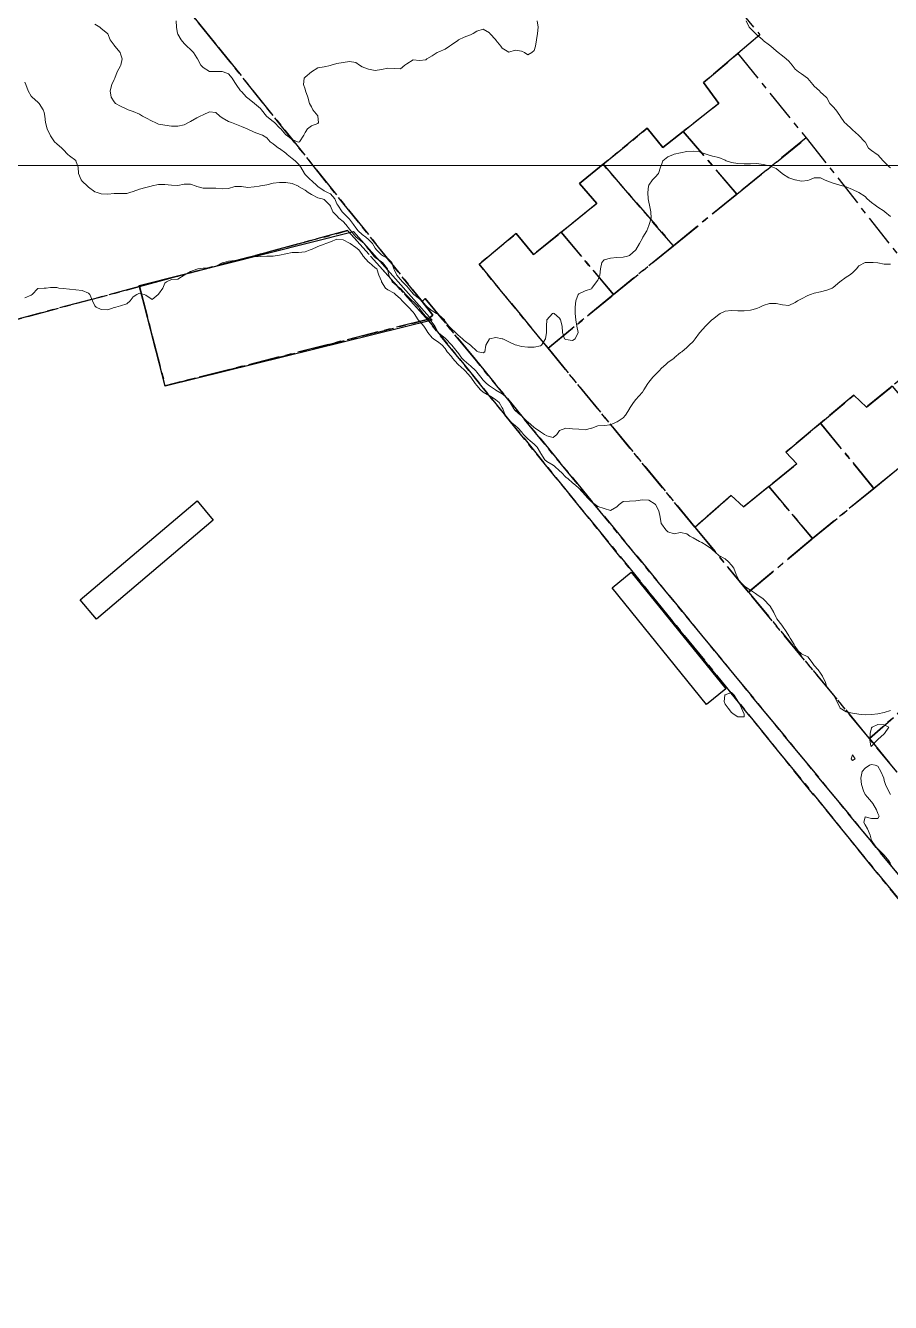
# Model space of a CAD drawing. Header units: centimetres. Extents: x 0 to 642158, y -847 to 649707.
# Drawn here: x 616694.3 to 616762.2, y 620898 to 620998.4 of the extents above; entities that cross this region are included whole.
import ezdxf

# ---------------------------------------------------------------- set-up
doc = ezdxf.new("R2010")
doc.units = ezdxf.units.CM
doc.header["$MEASUREMENT"] = 0
doc.linetypes.add('CENTERX2', pattern=[4, 2.5, -0.5, 0.5, -0.5])
doc.layers.add('MEV_grille', color=254, linetype='Continuous', lineweight=9)
doc.layers.add('WAL_topographie 0.5', color=253, linetype='Continuous', lineweight=20)
doc.layers.add('SPW_batiments', color=7, linetype='Continuous')
doc.layers.add('SPW_parcellaire cadastral', color=7, linetype='CENTERX2', lineweight=25, true_color=0xff0542)

# ---------------------------------------------------------------- blocks, each defined once
blk = doc.blocks.new('*U114')
at = {"layer": 'MEV_grille', "transparency": 33554687}
blk.add_lwpolyline([(-1338.46, 0), (1338.46, 0)], dxfattribs=at)
blk = doc.blocks.new('*U115')
at = {"layer": 'MEV_grille', "color": 0, "linetype": 'ByBlock', "lineweight": -2, "transparency": 16777216}
blk.add_blockref('*U114', (0, -1400), dxfattribs=at)

msp = doc.modelspace()

# ---------------------------------------------------------------- linework, layer by layer
at = {"layer": 'SPW_batiments'}
for points in [[(616726.23, 620975.23), (616705.26, 620970.04), (616703.65, 620976.34), (616703.23, 620977.96), (616720.07, 620982.19), (616726.23, 620975.23)], [(616699.87, 620951.74), (616698.6, 620953.24), (616707.77, 620961.02), (616709.04, 620959.52), (616699.87, 620951.74)], [(616747.79, 620945.04), (616740.37, 620954.19), (616741.88, 620955.42), (616749.3, 620946.27), (616747.79, 620945.04)]]:
    msp.add_lwpolyline(points, dxfattribs=at)
at = {"layer": 'SPW_parcellaire cadastral'}
for points in [[(616725.45, 620976.68), (616709.66, 620996.39), (616709.45, 620996.64), (616707.66, 620998.88), (616688.47, 621022.55), (616625.34, 621099.61), (616620.69, 621105.29), (616646.44, 621126.44)], [(616725.45, 620976.68), (616726.29, 620975.63), (616725.86, 620975.28), (616725.74, 620975.41), (616719.61, 620982.25), (616719.6, 620982.26), (616703.25, 620977.87), (616679.01, 620971.37), (616680.43, 620969.62), (616665.72, 620957.76), (616662.94, 620947.8), (616648.31, 620895.01), (616618.64, 620932.98), (616614.72, 620937.86), (616666.05, 620979.77), (616656.02, 620992.07), (616681.14, 621012.59), (616679.18, 621014.99), (616688.47, 621022.55), (616707.66, 620998.88), (616709.45, 620996.64), (616709.66, 620996.39), (616725.45, 620976.68)], [(616734.68, 621018.72), (616751.98, 620997.64), (616750.25, 620996.18), (616747.55, 620993.89), (616748.75, 620992.26), (616745.96, 620990.06), (616744.35, 620988.78), (616743.13, 620990.3), (616739.67, 620987.47), (616737.82, 620985.96), (616739.17, 620984.4), (616736.38, 620982.14), (616734.21, 620980.39), (616732.84, 620982.04), (616729.92, 620979.62), (616735.34, 620973.02), (616746.87, 620958.97), (616751.08, 620953.86), (616760.59, 620942.35), (616762.76, 620939.7)], [(616750.25, 620996.18), (616755.62, 620989.54), (616750.17, 620985.13), (616745.96, 620990.06), (616748.75, 620992.26), (616747.55, 620993.89), (616750.25, 620996.18)], [(616739.67, 620987.47), (616743.13, 620990.3), (616744.35, 620988.78), (616745.96, 620990.06), (616750.17, 620985.13), (616745.19, 620981.07), (616739.67, 620987.47)], [(616740.48, 620977.23), (616745.19, 620981.07), (616750.17, 620985.13), (616755.62, 620989.54), (616766.76, 620975.38), (616763.66, 620972.85), (616764.5, 620971.76), (616762.38, 620970.04), (616760.35, 620968.4), (616759.36, 620969.33), (616756.74, 620967.13), (616754.03, 620964.86), (616754.88, 620963.93), (616752.68, 620962.15), (616750.7, 620960.55), (616749.73, 620961.44), (616746.87, 620958.97), (616735.34, 620973.02), (616740.48, 620977.23)], [(616739.67, 620987.47), (616745.19, 620981.07), (616740.48, 620977.23), (616736.38, 620982.14), (616739.17, 620984.4), (616737.82, 620985.96), (616739.67, 620987.47)], [(616725.86, 620975.28), (616705.26, 620970.07), (616703.25, 620977.87), (616719.6, 620982.26), (616719.61, 620982.25), (616725.74, 620975.41), (616725.86, 620975.28)], [(616740.48, 620977.23), (616735.34, 620973.02), (616729.92, 620979.62), (616732.84, 620982.04), (616734.21, 620980.39), (616736.38, 620982.14), (616740.48, 620977.23)], [(616703.25, 620977.87), (616705.26, 620970.07), (616725.86, 620975.28), (616789.03, 620897.56), (616816.87, 620864.55), (616819.2, 620861.79), (616791.61, 620814.79), (616777.5, 620810.83), (616747.04, 620804.65), (616736.76, 620806.49), (616725.43, 620812.19), (616717.78, 620816.02), (616706.31, 620829.9), (616705.06, 620828.78), (616702.23, 620826.24), (616700.62, 620828.29), (616648.31, 620895.01), (616662.94, 620947.8), (616665.72, 620957.76), (616680.43, 620969.62), (616679.01, 620971.37), (616703.25, 620977.87)], [(616785.87, 620903.66), (616729.61, 620972.15), (616725.69, 620976.92), (616725.45, 620976.68)], [(616785.87, 620903.66), (616790.32, 620898.6), (616812.19, 620916.59), (616814.54, 620918.52), (616816.46, 620914.02), (616819.05, 620907.03), (616820.93, 620900.95), (616822.24, 620895.64), (616822.94, 620891.25), (616823.44, 620886.84), (616823.86, 620878.84), (616823.48, 620870.17), (616816.87, 620864.55), (616789.03, 620897.56), (616725.86, 620975.28), (616726.29, 620975.63), (616725.45, 620976.68), (616725.69, 620976.92), (616729.61, 620972.15), (616785.87, 620903.66)], [(616760.59, 620942.35), (616751.08, 620953.86), (616756.12, 620958.07), (616760.94, 620962.01), (616765.8, 620965.98), (616770.9, 620970.16), (616779.66, 620959.12), (616760.59, 620942.35)], [(616762.38, 620970.04), (616765.8, 620965.98), (616760.94, 620962.01), (616756.74, 620967.13), (616759.36, 620969.33), (616760.35, 620968.4), (616762.38, 620970.04)], [(616752.68, 620962.15), (616754.88, 620963.93), (616754.03, 620964.86), (616756.74, 620967.13), (616760.94, 620962.01), (616756.12, 620958.07), (616752.68, 620962.15)], [(616752.68, 620962.15), (616756.12, 620958.07), (616751.08, 620953.86), (616746.87, 620958.97), (616749.73, 620961.44), (616750.7, 620960.55), (616752.68, 620962.15)], [(616778.23, 620950.65), (616776.2, 620949.07), (616775.3, 620949.98), (616772.32, 620947.51), (616769.85, 620945.46), (616770.75, 620944.58), (616768.69, 620942.92), (616766.53, 620941.18), (616765.63, 620942.1), (616762.76, 620939.7), (616760.59, 620942.35), (616779.66, 620959.12), (616782.31, 620955.88), (616779.47, 620953.43), (616780.43, 620952.37), (616778.23, 620950.65)]]:
    msp.add_lwpolyline(points, dxfattribs=at)
at = {"layer": 'WAL_topographie 0.5'}
for points in [[(616699.75, 620998.48), (616700.13, 620998.25), (616700.25, 620998.15), (616700.73, 620997.75), (616700.75, 620997.73), (616700.95, 620997.25), (616701.25, 620996.84), (616701.31, 620996.75), (616701.72, 620996.25), (616701.75, 620996.16), (616701.88, 620995.75), (616701.77, 620995.25), (616701.75, 620995.21), (616701.5, 620994.75), (616701.3, 620994.25), (616701.25, 620994.14), (616701.07, 620993.75), (616700.94, 620993.25), (616701.02, 620992.75), (616701.25, 620992.37), (616701.36, 620992.25), (616701.75, 620992.04), (616702.25, 620991.8), (616702.37, 620991.75), (616702.75, 620991.62), (616703.25, 620991.4), (616703.49, 620991.25), (616703.75, 620991.13), (616704.25, 620990.87), (616704.47, 620990.75), (616704.75, 620990.63), (616705.25, 620990.54), (616705.75, 620990.47), (616706.25, 620990.47), (616706.75, 620990.58), (616707.1, 620990.75), (616707.25, 620990.83), (616707.75, 620991.12), (616708.02, 620991.25), (616708.25, 620991.37), (616708.75, 620991.59), (616709.25, 620991.53), (616709.57, 620991.25), (616709.75, 620991.12), (616710.25, 620990.84), (616710.48, 620990.75), (616710.75, 620990.65), (616711.25, 620990.45), (616711.71, 620990.25), (616711.75, 620990.23), (616712.25, 620990.01), (616712.75, 620989.81), (616712.9, 620989.75), (616713.25, 620989.54), (616713.52, 620989.25), (616713.75, 620989.07), (616714.18, 620988.75), (616714.25, 620988.71), (616714.75, 620988.34), (616714.85, 620988.25), (616715.25, 620987.93), (616715.47, 620987.75), (616715.75, 620987.48), (616715.92, 620987.25), (616716.2, 620986.75), (616716.25, 620986.68), (616716.69, 620986.25), (616716.75, 620986.2), (616717.22, 620985.75), (616717.25, 620985.72), (616717.75, 620985.39), (616718.02, 620985.25), (616718.25, 620985.14), (616718.58, 620984.75), (616718.75, 620984.37), (616718.82, 620984.25), (616719.17, 620983.75), (616719.25, 620983.67), (616719.66, 620983.25), (616719.75, 620983.15), (616720.07, 620982.75), (616720.25, 620982.47), (616720.42, 620982.25), (616720.75, 620981.96), (616721.02, 620981.75), (616721.25, 620981.56), (616721.55, 620981.25), (616721.75, 620980.89), (616721.86, 620980.75), (616722.25, 620980.37), (616722.42, 620980.25), (616722.75, 620980.06), (616723.06, 620979.75), (616723.24, 620979.25), (616723.25, 620979.21), (616723.47, 620978.75), (616723.75, 620978.42), (616723.92, 620978.25), (616724.25, 620977.89), (616724.37, 620977.75), (616724.75, 620977.3), (616724.81, 620977.25), (616725.25, 620976.91), (616725.44, 620976.75), (616725.75, 620976.37), (616725.88, 620976.25), (616726.25, 620975.95), (616726.59, 620975.75), (616726.75, 620975.65), (616727.2, 620975.25), (616727.25, 620975.13), (616727.55, 620974.75), (616727.75, 620974.55), (616728.08, 620974.25), (616728.25, 620974.08), (616728.61, 620973.75), (616728.75, 620973.64), (616729.25, 620973.25), (616729.25, 620973.25), (616729.75, 620972.78), (616729.85, 620972.75), (616730.25, 620972.67), (616730.38, 620972.75), (616730.45, 620973.25), (616730.73, 620973.75), (616730.75, 620973.77), (616731.25, 620973.87), (616731.75, 620973.76), (616731.78, 620973.75), (616732.25, 620973.52), (616732.75, 620973.29), (616732.89, 620973.25), (616733.25, 620973.16), (616733.75, 620973.11), (616734.25, 620973.1), (616734.75, 620973.21), (616734.82, 620973.25), (616735.14, 620973.75), (616735.23, 620974.25), (616735.23, 620974.75), (616735.25, 620975.25), (616735.25, 620975.25), (616735.69, 620975.75), (616735.75, 620975.78), (616735.81, 620975.75), (616736.25, 620975.38), (616736.31, 620975.25), (616736.44, 620974.75), (616736.47, 620974.25), (616736.64, 620973.75), (616736.75, 620973.7), (616737.25, 620973.63), (616737.48, 620973.75), (616737.72, 620974.25), (616737.6, 620974.75), (616737.52, 620975.25), (616737.48, 620975.75), (616737.46, 620976.25), (616737.53, 620976.75), (616737.72, 620977.25), (616737.75, 620977.3), (616738.25, 620977.52), (616738.75, 620977.69), (616738.78, 620977.75), (616739.14, 620978.25), (616739.25, 620978.37), (616739.4, 620978.75), (616739.46, 620979.25), (616739.56, 620979.75), (616739.75, 620979.96), (616740.25, 620980.09), (616740.75, 620980.14), (616741.25, 620980.17), (616741.58, 620980.25), (616741.75, 620980.3), (616742.25, 620980.75), (616742.25, 620980.75), (616742.53, 620981.25), (616742.75, 620981.68), (616742.8, 620981.75), (616743.09, 620982.25), (616743.25, 620982.66), (616743.29, 620982.75), (616743.45, 620983.25), (616743.42, 620983.75), (616743.31, 620984.25), (616743.25, 620984.5), (616743.21, 620984.75), (616743.17, 620985.25), (616743.23, 620985.75), (616743.25, 620985.82), (616743.54, 620986.25), (616743.75, 620986.46), (616744.02, 620986.75), (616744.17, 620987.25), (616744.25, 620987.44), (616744.37, 620987.75), (616744.75, 620988.06), (616745.19, 620988.25), (616745.25, 620988.27), (616745.75, 620988.38), (616746.25, 620988.48), (616746.75, 620988.51), (616747.25, 620988.44), (616747.75, 620988.28), (616747.84, 620988.25), (616748.25, 620988.1), (616748.75, 620988.01), (616749.25, 620987.79), (616749.33, 620987.75), (616749.75, 620987.61), (616750.25, 620987.54), (616750.75, 620987.5), (616751.25, 620987.51), (616751.75, 620987.54), (616752.25, 620987.46), (616752.75, 620987.34), (616752.99, 620987.25), (616753.25, 620987.14), (616753.73, 620986.75), (616753.75, 620986.73), (616754.25, 620986.42), (616754.72, 620986.25), (616754.75, 620986.24), (616755.25, 620986.16), (616755.75, 620986.2), (616755.88, 620986.25), (616756.25, 620986.41), (616756.75, 620986.4), (616757.05, 620986.25), (616757.25, 620986.17), (616757.75, 620985.99), (616758.25, 620985.84), (616758.57, 620985.75), (616758.75, 620985.69), (616759.25, 620985.5), (616759.75, 620985.25), (616759.75, 620985.25), (616760.25, 620984.93), (616760.42, 620984.75), (616760.75, 620984.48), (616761.03, 620984.25), (616761.25, 620984.1), (616761.75, 620983.8), (616761.81, 620983.75), (616762.25, 620983.38)], [(616706.14, 620998.75), (616706.15, 620998.25), (616706.23, 620997.75), (616706.25, 620997.71), (616706.53, 620997.25), (616706.75, 620996.96), (616706.96, 620996.75), (616707.25, 620996.48), (616707.5, 620996.25), (616707.75, 620995.85), (616707.81, 620995.75), (616708.07, 620995.25), (616708.25, 620995.07), (616708.75, 620994.76), (616709.25, 620994.76), (616709.75, 620994.77), (616709.81, 620994.75), (616710.25, 620994.58), (616710.53, 620994.25), (616710.75, 620993.91), (616710.85, 620993.75), (616711.19, 620993.25), (616711.25, 620993.18), (616711.66, 620992.75), (616711.75, 620992.67), (616712.25, 620992.28), (616712.29, 620992.25), (616712.75, 620991.85), (616712.84, 620991.75), (616713.23, 620991.25), (616713.25, 620991.23), (616713.75, 620990.84), (616713.85, 620990.75), (616714.25, 620990.35), (616714.36, 620990.25), (616714.75, 620989.78), (616714.8, 620989.75), (616715.25, 620989.41), (616715.67, 620989.25), (616715.75, 620989.2), (616715.83, 620989.25), (616716.15, 620989.75), (616716.25, 620989.98), (616716.44, 620990.25), (616716.75, 620990.49), (616717.25, 620990.67), (616717.32, 620990.75), (616717.27, 620991.25), (616717.25, 620991.29), (616716.86, 620991.75), (616716.75, 620991.98), (616716.59, 620992.25), (616716.46, 620992.75), (616716.28, 620993.25), (616716.25, 620993.38), (616716.14, 620993.75), (616716.18, 620994.25), (616716.25, 620994.33), (616716.75, 620994.74), (616716.76, 620994.75), (616717.25, 620995.05), (616717.75, 620995.14), (616718.25, 620995.24), (616718.3, 620995.25), (616718.75, 620995.4), (616719.25, 620995.46), (616719.75, 620995.54), (616720.25, 620995.47), (616720.54, 620995.25), (616720.75, 620995.13), (616721.25, 620994.96), (616721.75, 620994.85), (616722.25, 620994.93), (616722.75, 620995.02), (616723.25, 620994.99), (616723.75, 620994.97), (616724.08, 620995.25), (616724.25, 620995.37), (616724.75, 620995.68), (616725.25, 620995.64), (616725.75, 620995.69), (616725.83, 620995.75), (616726.25, 620996), (616726.64, 620996.25), (616726.75, 620996.32), (616727.25, 620996.52), (616727.6, 620996.75), (616727.75, 620996.85), (616728.25, 620997.21), (616728.32, 620997.25), (616728.75, 620997.45), (616729.25, 620997.65), (616729.47, 620997.75), (616729.75, 620997.92), (616730.25, 620998.08), (616730.75, 620997.8), (616730.78, 620997.75), (616731.23, 620997.25), (616731.25, 620997.23), (616731.64, 620996.75), (616731.75, 620996.61), (616732.25, 620996.27), (616732.75, 620996.44), (616733.25, 620996.37), (616733.49, 620996.25), (616733.75, 620996.08), (616734.08, 620996.25), (616734.25, 620996.41), (616734.35, 620996.75), (616734.44, 620997.25), (616734.52, 620997.75), (616734.57, 620998.25), (616734.48, 620998.75)], [(616750.91, 620998.75), (616751.15, 620998.25), (616751.25, 620998.15), (616751.65, 620997.75), (616751.75, 620997.65), (616752.21, 620997.25), (616752.25, 620997.21), (616752.75, 620996.82), (616752.85, 620996.75), (616753.25, 620996.39), (616753.41, 620996.25), (616753.75, 620995.99), (616754.04, 620995.75), (616754.25, 620995.57), (616754.52, 620995.25), (616754.75, 620994.96), (616755.02, 620994.75), (616755.25, 620994.57), (616755.71, 620994.25), (616755.75, 620994.22), (616756.13, 620993.75), (616756.25, 620993.6), (616756.66, 620993.25), (616756.75, 620993.14), (616757.2, 620992.75), (616757.25, 620992.69), (616757.48, 620992.25), (616757.75, 620992), (616757.94, 620991.75), (616758.25, 620991.31), (616758.29, 620991.25), (616758.64, 620990.75), (616758.75, 620990.64), (616759.19, 620990.25), (616759.25, 620990.18), (616759.73, 620989.75), (616759.75, 620989.73), (616760.23, 620989.25), (616760.25, 620989.23), (616760.51, 620988.75), (616760.75, 620988.55), (616761.19, 620988.25), (616761.25, 620988.21), (616761.67, 620987.75), (616761.75, 620987.66), (616762.16, 620987.25), (616762.25, 620987.19)], [(616694.25, 620993.92), (616694.32, 620993.75), (616694.51, 620993.25), (616694.75, 620992.82), (616694.81, 620992.75), (616695.25, 620992.36), (616695.36, 620992.25), (616695.67, 620991.75), (616695.75, 620991.53), (616695.82, 620991.25), (616695.86, 620990.75), (616696, 620990.25), (616696.23, 620989.75), (616696.25, 620989.71), (616696.57, 620989.25), (616696.75, 620989.09), (616697.14, 620988.75), (616697.25, 620988.63), (616697.62, 620988.25), (616697.75, 620988.14), (616698.25, 620987.76), (616698.26, 620987.75), (616698.44, 620987.25), (616698.47, 620986.75), (616698.67, 620986.25), (616698.75, 620986.15), (616699.16, 620985.75), (616699.25, 620985.68), (616699.75, 620985.31), (616699.92, 620985.25), (616700.25, 620985.14), (616700.75, 620985.13), (616701.25, 620985.19), (616701.75, 620985.19), (616702.25, 620985.18), (616702.5, 620985.25), (616702.75, 620985.33), (616703.25, 620985.52), (616703.75, 620985.65), (616704.17, 620985.75), (616704.25, 620985.78), (616704.75, 620985.89), (616705.25, 620985.89), (616705.75, 620985.84), (616706.25, 620985.8), (616706.75, 620985.9), (616707.25, 620985.91), (616707.7, 620985.75), (616707.75, 620985.73), (616708.25, 620985.6), (616708.75, 620985.6), (616709.25, 620985.6), (616709.75, 620985.54), (616710.25, 620985.56), (616710.75, 620985.73), (616711.25, 620985.74), (616711.75, 620985.65), (616712.25, 620985.69), (616712.65, 620985.75), (616712.75, 620985.77), (616713.25, 620985.86), (616713.75, 620985.99), (616714.25, 620986.04), (616714.75, 620986.04), (616715.25, 620985.96), (616715.73, 620985.75), (616715.75, 620985.74), (616716.25, 620985.44), (616716.5, 620985.25), (616716.75, 620985.09), (616717.25, 620984.83), (616717.61, 620984.75), (616717.75, 620984.7), (616718.19, 620984.25), (616718.25, 620984.17), (616718.43, 620983.75), (616718.75, 620983.42), (616718.92, 620983.25), (616719.25, 620982.97), (616719.46, 620982.75), (616719.75, 620982.38), (616719.84, 620982.25), (616720.25, 620981.77), (616720.27, 620981.75), (616720.75, 620981.39), (616720.91, 620981.25), (616721.25, 620980.79), (616721.28, 620980.75), (616721.65, 620980.25), (616721.75, 620980.15), (616722.25, 620979.81), (616722.33, 620979.75), (616722.72, 620979.25), (616722.75, 620979.14), (616722.84, 620978.75), (616723.09, 620978.25), (616723.25, 620978.11), (616723.71, 620977.75), (616723.75, 620977.72), (616724.17, 620977.25), (616724.25, 620977.16), (616724.68, 620976.75), (616724.75, 620976.68), (616725.18, 620976.25), (616725.25, 620976.15), (616725.54, 620975.75), (616725.75, 620975.51), (616726.07, 620975.25), (616726.25, 620975.04), (616726.45, 620974.75), (616726.7, 620974.25), (616726.75, 620974.2), (616727.25, 620973.81), (616727.32, 620973.75), (616727.75, 620973.29), (616727.78, 620973.25), (616728.2, 620972.75), (616728.25, 620972.68), (616728.58, 620972.25), (616728.75, 620972.06), (616729.13, 620971.75), (616729.25, 620971.65), (616729.67, 620971.25), (616729.75, 620971.15), (616730.06, 620970.75), (616730.25, 620970.52), (616730.52, 620970.25), (616730.75, 620970.06), (616731.21, 620969.75), (616731.25, 620969.73), (616731.75, 620969.44), (616731.97, 620969.25), (616732.25, 620968.88), (616732.36, 620968.75), (616732.66, 620968.25), (616732.75, 620968.12), (616733.19, 620967.75), (616733.25, 620967.71), (616733.74, 620967.25), (616733.75, 620967.24), (616734.25, 620966.8), (616734.32, 620966.75), (616734.75, 620966.45), (616735.07, 620966.25), (616735.25, 620966.13), (616735.75, 620966), (616736.03, 620966.25), (616736.25, 620966.55), (616736.75, 620966.73), (616737.25, 620966.7), (616737.75, 620966.65), (616738.25, 620966.61), (616738.75, 620966.73), (616738.79, 620966.75), (616739.25, 620966.92), (616739.75, 620966.94), (616740.25, 620967.01), (616740.75, 620967.24), (616740.76, 620967.25), (616741.25, 620967.56), (616741.42, 620967.75), (616741.73, 620968.25), (616741.75, 620968.29), (616742.05, 620968.75), (616742.25, 620968.99), (616742.48, 620969.25), (616742.75, 620969.56), (616742.87, 620969.75), (616743.17, 620970.25), (616743.25, 620970.36), (616743.56, 620970.75), (616743.75, 620970.94), (616744.08, 620971.25), (616744.25, 620971.45), (616744.59, 620971.75), (616744.75, 620971.91), (616745.24, 620972.25), (616745.25, 620972.26), (616745.75, 620972.68), (616745.84, 620972.75), (616746.25, 620973.08), (616746.43, 620973.25), (616746.75, 620973.54), (616746.91, 620973.75), (616747.25, 620974.24), (616747.26, 620974.25), (616747.71, 620974.75), (616747.75, 620974.8), (616748.21, 620975.25), (616748.25, 620975.29), (616748.75, 620975.68), (616748.86, 620975.75), (616749.25, 620975.92), (616749.75, 620975.98), (616750.25, 620975.95), (616750.75, 620975.95), (616751.25, 620976.01), (616751.75, 620976.15), (616751.97, 620976.25), (616752.25, 620976.39), (616752.75, 620976.53), (616753.25, 620976.54), (616753.75, 620976.42), (616754.25, 620976.38), (616754.75, 620976.61), (616754.95, 620976.75), (616755.25, 620976.91), (616755.75, 620977.17), (616755.96, 620977.25), (616756.25, 620977.34), (616756.75, 620977.46), (616757.25, 620977.58), (616757.67, 620977.75), (616757.75, 620977.79), (616758.25, 620978.25), (616758.25, 620978.25), (616758.75, 620978.61), (616759.01, 620978.75), (616759.25, 620978.94), (616759.58, 620979.25), (616759.75, 620979.5), (616760.25, 620979.75), (616760.25, 620979.75), (616760.75, 620979.76), (616760.88, 620979.75), (616761.25, 620979.72), (616761.75, 620979.63), (616762.25, 620979.62)], [(616694.25, 620976.98), (616694.75, 620977.2), (616694.83, 620977.25), (616695.25, 620977.72), (616695.75, 620977.74), (616695.92, 620977.75), (616696.25, 620977.78), (616696.75, 620977.78), (616696.92, 620977.75), (616697.25, 620977.71), (616697.75, 620977.65), (616698.25, 620977.61), (616698.75, 620977.56), (616699.25, 620977.34), (616699.35, 620977.25), (616699.55, 620976.75), (616699.75, 620976.35), (616699.85, 620976.25), (616700.25, 620976.06), (616700.75, 620976.03), (616701.25, 620976.21), (616701.39, 620976.25), (616701.75, 620976.36), (616702.25, 620976.51), (616702.51, 620976.75), (616702.75, 620977.07), (616703.05, 620977.25), (616703.25, 620977.34), (616703.62, 620977.25), (616703.75, 620977.2), (616704.25, 620976.86), (616704.71, 620977.25), (616704.75, 620977.27), (616705.07, 620977.75), (616705.25, 620978.12), (616705.38, 620978.25), (616705.75, 620978.43), (616706.25, 620978.45), (616706.75, 620978.75), (616706.75, 620978.75), (616707.25, 620979.06), (616707.75, 620979.24), (616707.83, 620979.25), (616708.25, 620979.3), (616708.75, 620979.32), (616709.25, 620979.47), (616709.75, 620979.72), (616709.87, 620979.75), (616710.25, 620979.85), (616710.75, 620979.91), (616711.25, 620980), (616711.75, 620980.1), (616712.25, 620980.2), (616712.75, 620980.24), (616713.25, 620980.25), (616713.25, 620980.25), (616713.75, 620980.26), (616714.25, 620980.32), (616714.75, 620980.44), (616715.25, 620980.53), (616715.75, 620980.54), (616716.25, 620980.6), (616716.66, 620980.75), (616716.75, 620980.78), (616717.25, 620981.02), (616717.75, 620981.2), (616717.88, 620981.25), (616718.25, 620981.37), (616718.75, 620981.58), (616719.25, 620981.55), (616719.75, 620981.27), (616719.79, 620981.25), (616720.25, 620980.94), (616720.47, 620980.75), (616720.75, 620980.38), (616720.81, 620980.25), (616721.25, 620979.79), (616721.3, 620979.75), (616721.75, 620979.35), (616721.88, 620979.25), (616722.06, 620978.75), (616722.25, 620978.29), (616722.26, 620978.25), (616722.57, 620977.75), (616722.75, 620977.6), (616723.25, 620977.34), (616723.37, 620977.25), (616723.75, 620976.9), (616723.88, 620976.75), (616724.25, 620976.37), (616724.39, 620976.25), (616724.75, 620975.86), (616724.82, 620975.75), (616725.14, 620975.25), (616725.25, 620975.14), (616725.58, 620974.75), (616725.75, 620974.53), (616725.89, 620974.25), (616726.25, 620973.84), (616726.35, 620973.75), (616726.75, 620973.46), (616727.03, 620973.25), (616727.25, 620973), (616727.43, 620972.75), (616727.75, 620972.37), (616727.84, 620972.25), (616728.25, 620971.78), (616728.28, 620971.75), (616728.75, 620971.32), (616728.83, 620971.25), (616729.25, 620970.77), (616729.27, 620970.75), (616729.62, 620970.25), (616729.75, 620970.09), (616730.04, 620969.75), (616730.25, 620969.56), (616730.75, 620969.28), (616730.81, 620969.25), (616731.25, 620968.97), (616731.5, 620968.75), (616731.75, 620968.34), (616731.79, 620968.25), (616731.98, 620967.75), (616732.25, 620967.38), (616732.38, 620967.25), (616732.75, 620966.96), (616732.99, 620966.75), (616733.25, 620966.44), (616733.42, 620966.25), (616733.75, 620965.89), (616733.93, 620965.75), (616734.25, 620965.49), (616734.49, 620965.25), (616734.75, 620964.8), (616734.78, 620964.75), (616735.08, 620964.25), (616735.25, 620964.12), (616735.75, 620963.83), (616735.85, 620963.75), (616736.25, 620963.4), (616736.41, 620963.25), (616736.75, 620962.89), (616736.92, 620962.75), (616737.25, 620962.44), (616737.5, 620962.25), (616737.75, 620962.02), (616738.02, 620961.75), (616738.25, 620961.48), (616738.47, 620961.25), (616738.75, 620960.96), (616739.04, 620960.75), (616739.25, 620960.58), (616739.75, 620960.42), (616740.25, 620960.28), (616740.75, 620960.55), (616740.92, 620960.75), (616741.25, 620960.98), (616741.75, 620961.01), (616742.25, 620961.04), (616742.75, 620961.1), (616743.25, 620961.08), (616743.75, 620960.77), (616743.77, 620960.75), (616744.04, 620960.25), (616744.14, 620959.75), (616744.24, 620959.25), (616744.25, 620959.23), (616744.59, 620958.75), (616744.75, 620958.6), (616745.25, 620958.45), (616745.75, 620958.53), (616746.25, 620958.43), (616746.47, 620958.25), (616746.75, 620958.12), (616747.25, 620957.84), (616747.42, 620957.75), (616747.75, 620957.55), (616748.18, 620957.25), (616748.25, 620957.19), (616748.73, 620956.75), (616748.75, 620956.74), (616749.25, 620956.46), (616749.51, 620956.25), (616749.75, 620955.98), (616749.93, 620955.75), (616750.12, 620955.25), (616750.25, 620954.99), (616750.35, 620954.75), (616750.75, 620954.34), (616750.88, 620954.25), (616751.25, 620954), (616751.65, 620953.75), (616751.75, 620953.67), (616752.25, 620953.33), (616752.33, 620953.25), (616752.75, 620952.81), (616752.79, 620952.75), (616753.09, 620952.25), (616753.25, 620951.86), (616753.31, 620951.75), (616753.7, 620951.25), (616753.75, 620951.19), (616754.05, 620950.75), (616754.25, 620950.42), (616754.35, 620950.25), (616754.68, 620949.75), (616754.75, 620949.58), (616755, 620949.25), (616755.25, 620949.02), (616755.75, 620948.77), (616755.77, 620948.75), (616756.13, 620948.25), (616756.25, 620948.1), (616756.56, 620947.75), (616756.75, 620947.5), (616756.91, 620947.25), (616757.13, 620946.75), (616757.25, 620946.38), (616757.34, 620946.25), (616757.75, 620945.8), (616757.79, 620945.75), (616758.03, 620945.25), (616758.25, 620944.81), (616758.28, 620944.75), (616758.75, 620944.44), (616759.25, 620944.34), (616759.75, 620944.26), (616760, 620944.25), (616760.25, 620944.22), (616760.75, 620944.25), (616760.75, 620944.25), (616761.25, 620944.3), (616761.75, 620944.41), (616762.25, 620944.56)], [(616750.76, 620944.25), (616750.75, 620944.06), (616750.25, 620944.05), (616749.96, 620944.25), (616749.75, 620944.39), (616749.48, 620944.75), (616749.25, 620945.06), (616749.17, 620945.25), (616749.23, 620945.75), (616749.25, 620945.78), (616749.75, 620945.96), (616749.95, 620945.75), (616750.25, 620945.3), (616750.28, 620945.25), (616750.53, 620944.75), (616750.75, 620944.28), (616750.76, 620944.25)], [(616760.75, 620941.73), (616760.76, 620941.75), (616761.21, 620942.25), (616761.25, 620942.27), (616761.75, 620942.73), (616761.78, 620942.75), (616762.1, 620943.25), (616761.75, 620943.44), (616761.25, 620943.45), (616760.81, 620943.25), (616760.75, 620943.2), (616760.65, 620942.75), (616760.61, 620942.25), (616760.69, 620941.75), (616760.75, 620941.73)], [(616759.25, 620940.62), (616759.46, 620940.75), (616759.25, 620941.07), (616759.16, 620940.75), (616759.25, 620940.62)], [(616762.25, 620937.96), (616762.08, 620938.25), (616761.84, 620938.75), (616761.75, 620939.05), (616761.71, 620939.25), (616761.49, 620939.75), (616761.25, 620940.18), (616761.03, 620940.25), (616760.75, 620940.32), (616760.6, 620940.25), (616760.25, 620940.03), (616760.02, 620939.75), (616759.92, 620939.25), (616759.96, 620938.75), (616760.12, 620938.25), (616760.25, 620937.96), (616760.43, 620937.75), (616760.75, 620937.38), (616760.85, 620937.25), (616761.14, 620936.75), (616761.25, 620936.46), (616761.34, 620936.25), (616761.25, 620936.08), (616760.75, 620936.06), (616760.25, 620936.19), (616760.16, 620935.75), (616760.25, 620935.57), (616760.43, 620935.25), (616760.64, 620934.75), (616760.75, 620934.33), (616760.79, 620934.25), (616761.17, 620933.75), (616761.25, 620933.69), (616761.7, 620933.25), (616761.75, 620933.19), (616762.12, 620932.75), (616762.25, 620932.53)]]:
    msp.add_lwpolyline(points, dxfattribs=at)

# ---------------------------------------------------------------- block references
at = {"layer": 'MEV_grille', "transparency": 33554687}
msp.add_blockref('*U115', (616669.48, 622387.38), dxfattribs=at)

doc.saveas('drawing.dxf')
